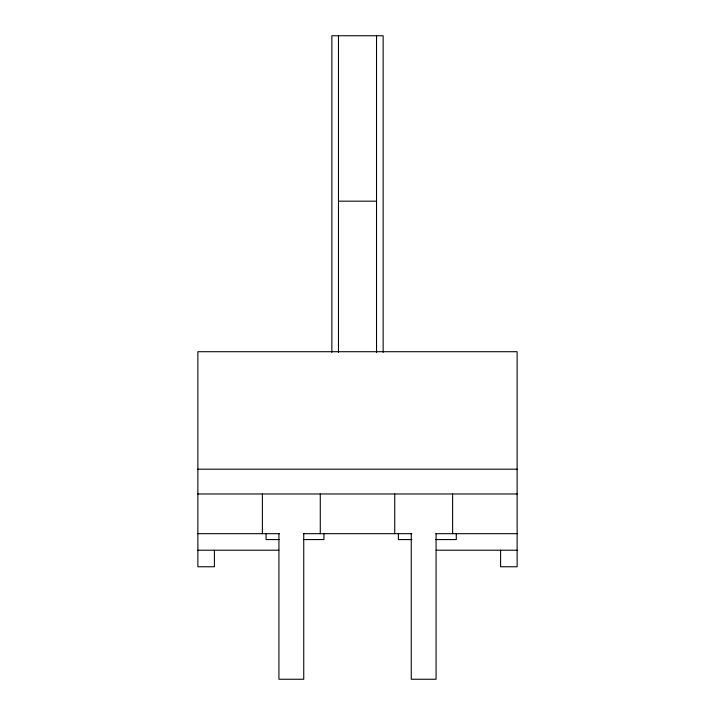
<?xml version="1.0" encoding="UTF-8"?>
<svg xmlns="http://www.w3.org/2000/svg" width="715" height="715" viewBox="0 0 715 715"><rect width="100%" height="100%" fill="white"/><g stroke="black" fill="none" stroke-linecap="round" stroke-linejoin="round"><path stroke-width="1.07" d="M338.472 201.174L376.528 201.174M197.867 469.192L517.133 469.192M197.867 493.976L517.133 493.976M197.867 533.676L279.538 533.676M303.5 533.676L411.876 533.676M435.837 533.676L517.133 533.676M279.538 539.566L266.06 539.566L266.06 533.676M303.5 539.566L323.958 539.566L323.958 533.676M411.876 539.566L398.398 539.566L398.398 533.676M435.837 539.566L456.295 539.566L456.295 533.676M197.867 550.219L278.877 550.219M436.123 550.219L517.133 550.219M500.589 550.219L500.589 566.763L517.133 566.763L517.133 351.709L197.867 351.709L197.867 566.763L214.411 566.763L214.411 550.219M452.622 493.976L452.622 533.676M436.079 533.676L436.079 679.25L411.259 679.25L411.259 533.676M394.725 493.976L394.725 533.676M383.142 352.397L383.142 35.75L331.858 35.75L331.858 352.397M376.528 35.75L376.528 352.441M338.472 35.75L338.472 352.441M320.275 493.976L320.275 533.676M303.741 533.676L303.741 679.25L278.921 679.25L278.921 533.676M262.378 493.976L262.378 533.676"/></g></svg>
